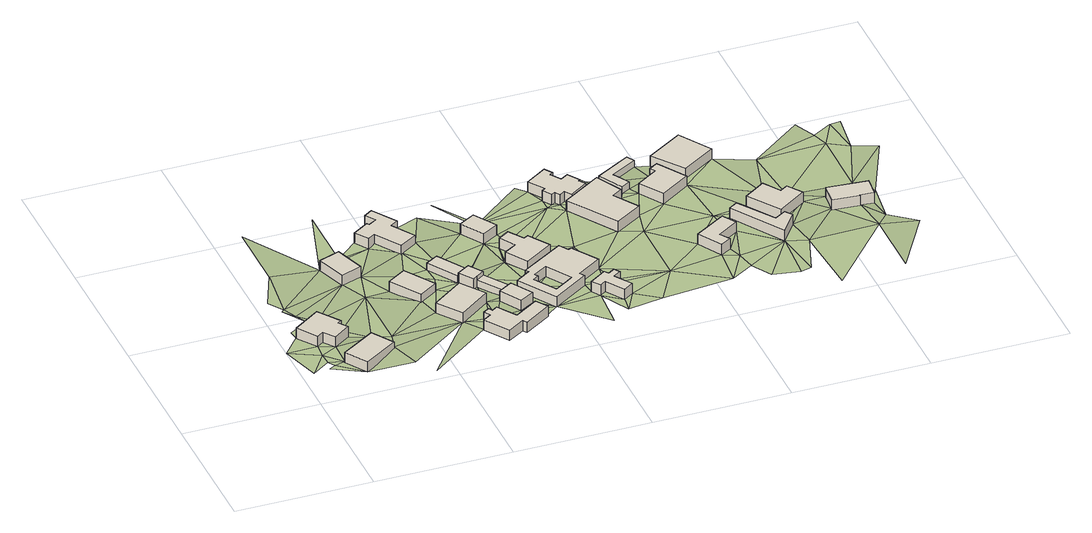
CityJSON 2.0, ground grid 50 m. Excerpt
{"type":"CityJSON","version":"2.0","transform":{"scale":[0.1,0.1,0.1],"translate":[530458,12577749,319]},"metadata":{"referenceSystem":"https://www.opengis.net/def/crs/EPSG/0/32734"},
"CityObjects":{
"building1":{"type":"Building","attributes":{"address":"4 Kunick Street Mamre 7347 Cape Town","building":"house","building:levels":"1","building_height":4.1,"plus_code":"4FRWFFMC+WVV","ground_height":181.62,"roof_height":185.72},"geometry":[{"type":"Solid","lod":"1","boundaries":[[[[0,1,2,3]],[[1,4,5,2]],[[4,6,7,5]],[[6,8,9,7]],[[8,10,11,9]],[[10,12,13,11]],[[12,14,15,13]],[[14,0,3,15]],[[3,2,5,7,9,11,13,15]],[[14,12,10,8,6,4,1,0]]]]}]},
"building2":{"type":"Building","attributes":{"address":"6 Kunick Street Mamre 7347 Cape Town","building":"house","building:levels":"1","building_height":4.1,"plus_code":"4FRWFFMC+VWM","ground_height":181.27,"roof_height":185.37},"geometry":[{"type":"Solid","lod":"1","boundaries":[[[[16,17,18,19]],[[17,20,21,18]],[[20,22,23,21]],[[22,16,19,23]],[[19,18,21,23]],[[22,20,17,16]]]]}]},
"building3":{"type":"Building","attributes":{"address":"1 Kunick Street Mamre 7347 Cape Town","building":"house","building:levels":"1","building_height":4.1,"plus_code":"4FRWFFPC+3X2","ground_height":183.03,"roof_height":187.13},"geometry":[{"type":"Solid","lod":"1","boundaries":[[[[24,25,26,27]],[[25,28,29,26]],[[28,30,31,29]],[[30,24,27,31]],[[27,26,29,31]],[[30,28,25,24]]]]}]},
"building4":{"type":"Building","attributes":{"address":"3 Kunick Street Mamre 7347 Cape Town","building":"house","building:levels":"1","building_height":4.1,"plus_code":"4FRWFFMF+X2P","ground_height":183.21,"roof_height":187.31},"geometry":[{"type":"Solid","lod":"1","boundaries":[[[[32,33,34,35]],[[33,36,37,34]],[[36,38,39,37]],[[38,32,35,39]],[[35,34,37,39]],[[38,36,33,32]]]]}]},
"building5":{"type":"Building","attributes":{"address":"5 Kunick Street Mamre 7347 Cape Town","building":"house","building:levels":"1","building_height":4.1,"plus_code":"4FRWFFMF+W3G","ground_height":184.6,"roof_height":188.7},"geometry":[{"type":"Solid","lod":"1","boundaries":[[[[40,41,42,43]],[[41,44,45,42]],[[44,46,47,45]],[[46,40,43,47]],[[43,42,45,47]],[[46,44,41,40]]]]}]},
"building6":{"type":"Building","attributes":{"address":"3 School Street Mamre 7347 Cape Town","building":"house","building:levels":"1","building_height":4.1,"plus_code":"4FRWFFPF+424","ground_height":183.03,"roof_height":187.13},"geometry":[{"type":"Solid","lod":"1","boundaries":[[[[48,49,50,51]],[[49,52,53,50]],[[52,54,55,53]],[[54,56,57,55]],[[56,58,59,57]],[[58,60,61,59]],[[60,62,63,61]],[[62,64,65,63]],[[64,66,67,65]],[[66,68,69,67]],[[68,70,71,69]],[[70,48,51,71]],[[51,50,53,55,57,59,61,63,65,67,69,71]],[[70,68,66,64,62,60,58,56,54,52,49,48]]]]}]},
"building7":{"type":"Building","attributes":{"address":"7 Kunick Street Mamre 7347 Cape Town","building":"house","building:levels":"1","building_height":4.1,"plus_code":"4FRWFFMF+V44","ground_height":184.79,"roof_height":188.89},"geometry":[{"type":"Solid","lod":"1","boundaries":[[[[72,73,74,75]],[[73,76,77,74]],[[76,78,79,77]],[[78,80,81,79]],[[80,82,83,81]],[[82,84,85,83]],[[84,86,87,85]],[[86,88,89,87]],[[88,90,91,89]],[[90,92,93,91]],[[92,94,95,93]],[[94,72,75,95]],[[75,74,77,79,81,83,85,87,89,91,93,95]],[[94,92,90,88,86,84,82,80,78,76,73,72]]]]}]},
"building8":{"type":"Building","attributes":{"address":"Mamre 7347 Cape Town","building":"cabin","building:levels":"1","building_height":2.8,"plus_code":"4FRWFFPF+235","ground_height":184.6,"roof_height":187.4},"geometry":[{"type":"Solid","lod":"1","boundaries":[[[[96,97,98,99]],[[97,100,101,98]],[[100,102,103,101]],[[102,96,99,103]],[[99,98,101,103]],[[102,100,97,96]]]]}]},
"building9":{"type":"Building","attributes":{"building":"yes","building:levels":"1","building_height":4.1,"plus_code":"4FRWFFMF+X4F","ground_height":184.6,"roof_height":188.7},"geometry":[{"type":"Solid","lod":"1","boundaries":[[[[104,105,106,107]],[[105,108,109,106]],[[108,110,111,109]],[[110,112,113,111]],[[112,104,107,113]],[[107,106,109,111,113]],[[112,110,108,105,104]]]]}]},
"building10":{"type":"Building","attributes":{"address":"Mamre 7347 Cape Town","building":"cabin","building:levels":"1","building_height":2.8,"plus_code":"4FRWFFMF+W4X","ground_height":184.6,"roof_height":187.4},"geometry":[{"type":"Solid","lod":"1","boundaries":[[[[104,112,114,115]],[[112,116,117,114]],[[116,118,119,117]],[[118,104,115,119]],[[115,114,117,119]],[[118,116,112,104]]]]}]},
"building11":{"type":"Building","attributes":{"address":"Kunick Street Mamre 7347 Cape Town","building":"yes","building:levels":"1","building_height":4.1,"plus_code":"4FRWFFMF+W52","ground_height":185.56,"roof_height":189.66},"geometry":[{"type":"Solid","lod":"1","boundaries":[[[[120,121,122,123]],[[121,124,125,122]],[[124,126,127,125]],[[126,120,123,127]],[[123,122,125,127]],[[126,124,121,120]]]]}]},
"building12":{"type":"Building","attributes":{"address":"18 Clarkeson Street Mamre 7347 Cape Town","building":"house","building:levels":"1","building_height":4.1,"plus_code":"4FRWFFPF+357","ground_height":185.23,"roof_height":189.33},"geometry":[{"type":"Solid","lod":"1","boundaries":[[[[128,129,130,131]],[[129,132,133,130]],[[132,134,135,133]],[[134,128,131,135]],[[131,130,133,135]],[[134,132,129,128]]]]}]},
"building13":{"type":"Building","attributes":{"address":"22 Clarkeson Street Mamre 7347 Cape Town","building":"house","building:levels":"1","building_height":4.1,"plus_code":"4FRWFFMF+W7J","ground_height":185.38,"roof_height":189.48},"geometry":[{"type":"Solid","lod":"1","boundaries":[[[[136,137,138,139]],[[137,140,141,138]],[[140,142,143,141]],[[142,144,145,143]],[[144,146,147,145]],[[146,148,149,147]],[[148,150,151,149]],[[150,152,153,151]],[[152,154,155,153]],[[154,136,139,155]],[[156,157,158,159]],[[157,160,161,158]],[[160,162,163,161]],[[162,164,165,163]],[[164,166,167,165]],[[166,156,159,167]],[[139,138,141,143,145,147,149,151,153,155],[159,158,161,163,165,167]],[[154,152,150,148,146,144,142,140,137,136],[166,164,162,160,157,156]]]]}]},
"building14":{"type":"Building","attributes":{"address":"20 Clarkeson Street Mamre 7347 Cape Town","building":"yes","building:levels":"1","building_height":4.1,"plus_code":"4FRWFFMF+X6V","ground_height":185.38,"roof_height":189.48},"geometry":[{"type":"Solid","lod":"1","boundaries":[[[[168,169,170,171]],[[169,172,173,170]],[[172,174,175,173]],[[174,176,177,175]],[[176,178,179,177]],[[178,180,181,179]],[[180,182,183,181]],[[182,168,171,183]],[[171,170,173,175,177,179,181,183]],[[182,180,178,176,174,172,169,168]]]]}]},
"building15":{"type":"Building","attributes":{"address":"Clarkeson Street Mamre 7347 Cape Town","building":"house","building:levels":"1","building_height":4.1,"plus_code":"4FRWFFMF+X6V","ground_height":185.38,"roof_height":189.48},"geometry":[{"type":"Solid","lod":"1","boundaries":[[[[168,169,170,171]],[[169,172,173,170]],[[172,174,175,173]],[[174,176,177,175]],[[176,178,179,177]],[[178,180,181,179]],[[180,182,183,181]],[[182,168,171,183]],[[171,170,173,175,177,179,181,183]],[[182,180,178,176,174,172,169,168]]]]}]},
"building16":{"type":"Building","attributes":{"address":"24 Clarkeson Street Mamre 7347 Cape Town","building":"house","building:levels":"1","building_height":4.1,"plus_code":"4FRWFFMF+V7Q","ground_height":185.75,"roof_height":189.85},"geometry":[{"type":"Solid","lod":"1","boundaries":[[[[184,185,186,187]],[[185,188,189,186]],[[188,190,191,189]],[[190,192,193,191]],[[192,194,195,193]],[[194,196,197,195]],[[196,198,199,197]],[[198,200,201,199]],[[200,202,203,201]],[[202,184,187,203]],[[187,186,189,191,193,195,197,199,201,203]],[[202,200,198,196,194,192,190,188,185,184]]]]}]},
"building17":{"type":"Building","attributes":{"address":"17 Clarkeson Street Mamre 7347 Cape Town","building":"house","building:levels":"1","building_height":4.1,"plus_code":"4FRWFFPF+483","ground_height":185.7,"roof_height":189.8},"geometry":[{"type":"Solid","lod":"1","boundaries":[[[[204,205,206,207]],[[205,208,209,206]],[[208,210,211,209]],[[210,212,213,211]],[[212,214,215,213]],[[214,216,217,215]],[[216,218,219,217]],[[218,220,221,219]],[[220,222,223,221]],[[222,224,225,223]],[[224,226,227,225]],[[226,228,229,227]],[[228,230,231,229]],[[230,232,233,231]],[[232,234,235,233]],[[234,204,207,235]],[[207,206,209,211,213,215,217,219,221,223,225,227,229,231,233,235]],[[234,232,230,228,226,224,222,220,218,216,214,212,210,208,205,204]]]]}]},
"building18":{"type":"Building","attributes":{"address":"19 Clarkeson Street Mamre 7347 Cape Town","building":"house","building:levels":"1","building_height":4.1,"plus_code":"4FRWFFPF+29J","ground_height":185.7,"roof_height":189.8},"geometry":[{"type":"Solid","lod":"1","boundaries":[[[[236,237,238,239]],[[237,240,241,238]],[[240,242,243,241]],[[242,244,245,243]],[[244,246,247,245]],[[246,236,239,247]],[[239,238,241,243,245,247]],[[246,244,242,240,237,236]]]]}]},
"building19":{"type":"Building","attributes":{"building":"cabin","building:levels":"1","building_height":2.8,"plus_code":"4FRWFFPF+495","ground_height":186.21,"roof_height":189.01},"geometry":[{"type":"Solid","lod":"1","boundaries":[[[[248,249,250,251]],[[249,252,253,250]],[[252,254,255,253]],[[254,256,257,255]],[[256,258,259,257]],[[258,248,251,259]],[[251,250,253,255,257,259]],[[258,256,254,252,249,248]]]]}]},
"building20":{"type":"Building","attributes":{"address":"2 Alwyn Street Mamre 7347 Cape Town","building":"house","building:levels":"1","building_height":4.1,"plus_code":"4FRWFFMF+WFM","ground_height":185.93,"roof_height":190.03},"geometry":[{"type":"Solid","lod":"1","boundaries":[[[[260,261,262,263]],[[261,264,265,262]],[[264,266,267,265]],[[266,268,269,267]],[[268,270,271,269]],[[270,260,263,271]],[[263,262,265,267,269,271]],[[270,268,266,264,261,260]]]]}]},
"building21":{"type":"Building","attributes":{"address":"1 Alwyn Street Mamre 7347 Cape Town","building":"house","building:levels":"1","building_height":4.1,"plus_code":"4FRWFFPF+3FC","ground_height":186.21,"roof_height":190.31},"geometry":[{"type":"Solid","lod":"1","boundaries":[[[[272,273,274,275]],[[273,276,277,274]],[[276,278,279,277]],[[278,280,281,279]],[[280,282,283,281]],[[282,272,275,283]],[[275,274,277,279,281,283]],[[282,280,278,276,273,272]]]]}]},
"building22":{"type":"Building","attributes":{"address":"Moravia Street Mamre 7347 Cape Town","building":"yes","building:levels":"1","building_height":4.1,"plus_code":"4FRWFFMF+WHJ","ground_height":186.28,"roof_height":190.38},"geometry":[{"type":"Solid","lod":"1","boundaries":[[[[284,285,286,287]],[[285,288,289,286]],[[288,290,291,289]],[[290,292,293,291]],[[292,294,295,293]],[[294,284,287,295]],[[287,286,289,291,293,295]],[[294,292,290,288,285,284]]]]}]},
"building23":{"type":"Building","attributes":{"address":"20 Moravia Street Mamre 7347 Cape Town","building":"house","building:levels":"1","building_height":4.1,"plus_code":"4FRWFFPF+4G2","ground_height":186.72,"roof_height":190.82},"geometry":[{"type":"Solid","lod":"1","boundaries":[[[[296,297,298,299]],[[297,300,301,298]],[[300,302,303,301]],[[302,296,299,303]],[[299,298,301,303]],[[302,300,297,296]]]]}]},
"building24":{"type":"Building","attributes":{"address":"22 Moravia Street Mamre 7347 Cape Town","building":"house","building:levels":"1","building_height":4.1,"plus_code":"4FRWFFMF+XHH","ground_height":186.28,"roof_height":190.38},"geometry":[{"type":"Solid","lod":"1","boundaries":[[[[304,305,306,307]],[[305,308,309,306]],[[308,310,311,309]],[[310,312,313,311]],[[312,314,315,313]],[[314,304,307,315]],[[307,306,309,311,313,315]],[[314,312,310,308,305,304]]]]}]},
"building25":{"type":"Building","attributes":{"address":"24 Moravia Street Mamre 7347 Cape Town","building":"house","building:levels":"1","building_height":4.1,"plus_code":"4FRWFFMF+XM5","ground_height":186.82,"roof_height":190.92},"geometry":[{"type":"Solid","lod":"1","boundaries":[[[[316,317,318,319]],[[317,320,321,318]],[[320,322,323,321]],[[322,324,325,323]],[[324,326,327,325]],[[326,316,319,327]],[[319,318,321,323,325,327]],[[326,324,322,320,317,316]]]]}]},
"terrain1":{"type":"TINRelief","geometry":[{"type":"CompositeSurface","lod":"1","boundaries":[[[328,329,330]],[[328,330,331]],[[329,4,332]],[[328,4,329]],[[331,333,334]],[[331,334,328]],[[333,335,16]],[[336,337,332]],[[328,8,4]],[[333,16,334]],[[328,334,8]],[[6,4,8]],[[338,336,332]],[[339,340,341]],[[336,340,339]],[[341,342,343]],[[338,340,336]],[[344,8,334]],[[10,8,344]],[[10,14,12]],[[345,341,340]],[[10,344,14]],[[340,338,345]],[[16,346,347]],[[28,342,341]],[[348,338,14]],[[347,349,344]],[[14,344,348]],[[350,342,28]],[[341,345,28]],[[348,345,338]],[[348,344,349]],[[351,347,346]],[[349,347,351]],[[352,348,349]],[[348,24,345]],[[25,353,28]],[[24,348,36]],[[352,349,354]],[[355,28,353]],[[349,351,354]],[[352,36,348]],[[356,357,351]],[[358,24,36]],[[24,66,25]],[[353,25,66]],[[66,64,353]],[[359,352,354]],[[358,360,24]],[[66,24,360]],[[357,361,351]],[[354,44,359]],[[361,362,351]],[[358,359,363]],[[357,364,361]],[[363,100,358]],[[360,365,66]],[[360,358,100]],[[366,351,362]],[[359,102,363]],[[367,362,368]],[[359,44,102]],[[102,100,363]],[[362,367,366]],[[360,100,97]],[[44,108,102]],[[108,44,110]],[[44,366,110]],[[126,366,367]],[[369,360,97]],[[367,370,120]],[[108,96,102]],[[110,366,112]],[[126,367,120]],[[371,369,372]],[[108,105,96]],[[366,373,112]],[[366,126,373]],[[374,120,370]],[[124,373,126]],[[369,375,372]],[[369,97,132]],[[373,124,376]],[[134,97,96]],[[121,120,374]],[[105,134,96]],[[377,378,105]],[[376,124,379]],[[124,121,380]],[[124,380,379]],[[375,369,132]],[[376,137,377]],[[374,381,382]],[[374,382,121]],[[134,132,97]],[[121,382,380]],[[380,382,379]],[[376,379,137]],[[137,378,377]],[[105,378,134]],[[383,137,379]],[[384,385,386]],[[129,375,132]],[[176,378,137]],[[174,378,176]],[[169,378,174]],[[378,169,134]],[[386,387,388]],[[386,385,389]],[[172,169,174]],[[134,169,168]],[[390,129,391]],[[389,387,386]],[[134,168,128]],[[392,198,382]],[[176,137,393]],[[391,129,128]],[[196,394,382]],[[198,196,382]],[[180,168,182]],[[395,176,393]],[[394,196,194]],[[396,394,194]],[[391,128,397]],[[200,198,202]],[[202,198,398]],[[397,128,168]],[[180,395,399]],[[397,168,180]],[[400,396,194]],[[401,402,393]],[[393,399,395]],[[184,202,398]],[[399,393,402]],[[192,190,194]],[[400,194,190]],[[402,400,399]],[[188,185,184]],[[398,403,184]],[[205,404,391]],[[391,397,210]],[[210,205,391]],[[237,180,399]],[[397,180,237]],[[405,400,190]],[[184,405,188]],[[190,188,405]],[[399,400,406]],[[403,405,184]],[[210,397,212]],[[205,210,208]],[[216,212,397]],[[399,406,237]],[[397,237,216]],[[212,216,214]],[[237,220,216]],[[405,407,400]],[[406,400,407]],[[218,216,220]],[[220,237,408]],[[409,405,403]],[[408,237,410]],[[408,411,412]],[[406,407,413]],[[411,408,410]],[[407,405,261]],[[411,414,415]],[[411,410,414]],[[410,416,414]],[[264,405,409]],[[417,413,418]],[[410,258,416]],[[405,264,261]],[[410,419,258]],[[410,418,419]],[[272,413,407]],[[248,258,419]],[[419,418,248]],[[282,418,413]],[[258,420,416]],[[248,418,282]],[[248,282,249]],[[272,282,413]],[[261,421,407]],[[264,409,422]],[[272,407,421]],[[422,409,423]],[[252,249,424]],[[249,282,424]],[[266,264,422]],[[254,252,424]],[[424,282,425]],[[421,261,426]],[[427,268,266]],[[422,427,266]],[[254,424,297]],[[422,423,285]],[[428,272,421]],[[285,423,429]],[[430,297,424]],[[426,284,421]],[[427,284,426]],[[427,422,285]],[[430,300,297]],[[285,429,431]],[[430,428,300]],[[294,421,284]],[[427,285,284]],[[428,421,312]],[[312,421,294]],[[285,431,432]],[[302,300,428]],[[432,433,285]],[[434,294,292]],[[434,312,294]],[[312,435,428]],[[285,433,288]],[[302,428,435]],[[436,434,292]],[[436,437,434]],[[288,437,436]],[[288,433,438]],[[433,439,440]],[[441,435,442]],[[443,302,435]],[[443,435,441]],[[437,288,438]],[[440,438,433]],[[441,437,444]],[[437,438,444]],[[444,445,441]],[[443,441,446]],[[438,440,447]],[[448,440,449]],[[440,450,447]],[[446,441,445]],[[451,447,326]],[[445,444,452]],[[450,326,447]],[[448,450,440]],[[453,454,443]],[[453,443,446]],[[455,326,450]],[[455,452,326]],[[455,445,452]],[[456,446,445]],[[457,445,455]],[[453,446,458]],[[456,445,457]],[[456,458,446]],[[459,458,456]]]}]}
},
"vertices":[
[162,461,9],[62,392,9],[62,392,50],[162,461,50],[112,320,9],[112,320,50],[137,337,9],[137,337,50],[167,295,9],[167,295,50],[229,338,9],[229,338,50],[206,372,9],[206,372,50],[219,380,9],[219,380,50],
[216,124,5],[341,203,5],[341,203,46],[216,124,46],[290,283,5],[290,283,46],[165,204,5],[165,204,46],
[389,640,23],[351,751,23],[351,751,64],[389,640,64],[274,724,23],[274,724,64],[312,613,23],[312,613,64],
[586,454,25],[514,565,25],[514,565,66],[586,454,66],[445,521,25],[445,521,66],[518,410,25],[518,410,66],
[602,237,39],[718,321,39],[718,321,80],[602,237,80],[654,410,39],[654,410,80],[537,325,39],[537,325,80],
[626,751,23],[572,834,23],[572,834,64],[626,751,64],[600,853,23],[600,853,64],[542,942,23],[542,942,64],[511,922,23],[511,922,64],[535,885,23],[535,885,64],[506,867,23],[506,867,64],[500,875,23],[500,875,64],[441,837,23],[441,837,64],[474,787,23],[474,787,64],[499,804,23],[499,804,64],[561,709,23],[561,709,64],
[709,80,41],[771,119,41],[771,119,82],[709,80,82],[781,104,41],[781,104,82],[882,170,41],[882,170,82],[853,214,41],[853,214,82],[765,157,41],[765,157,82],[719,227,41],[719,227,82],[699,214,41],[699,214,82],[690,228,41],[690,228,82],[667,213,41],[667,213,82],[682,190,41],[682,190,82],[651,170,41],[651,170,82],
[716,497,39],[647,605,39],[647,605,67],[716,497,67],[601,577,39],[601,577,67],[671,468,39],[671,468,67],
[754,444,39],[719,496,39],[719,496,80],[754,444,80],[673,467,39],[673,467,80],[707,413,39],[707,413,80],[722,423,39],[722,423,80],
[722,423,67],[754,444,67],[787,326,39],[787,326,67],[819,348,39],[819,348,67],
[806,224,48],[859,256,48],[859,256,89],[806,224,89],[811,335,48],[811,335,89],[758,303,48],[758,303,89],
[892,682,45],[840,766,45],[840,766,86],[892,682,86],[781,731,45],[781,731,86],[833,646,45],[833,646,86],
[1042,489,47],[883,390,47],[883,390,88],[1042,489,88],[891,378,47],[891,378,88],[836,342,47],[836,342,88],[925,204,47],[925,204,88],[1059,290,47],[1059,290,88],[1048,308,47],[1048,308,88],[1137,365,47],[1137,365,88],[1075,460,47],[1075,460,88],[1064,454,47],[1064,454,88],[956,386,47],[1015,295,47],[1015,295,88],[956,386,88],[942,248,47],[942,248,88],[891,328,47],[891,328,88],[912,342,47],[912,342,88],[905,355,47],[905,355,88],
[912,627,47],[871,601,47],[871,601,88],[912,627,88],[907,545,47],[907,545,88],[860,515,47],[860,515,88],[910,437,47],[910,437,88],[1016,504,47],[1016,504,88],[965,582,47],[965,582,88],[949,572,47],[949,572,88],
[1190,185,50],[1148,247,50],[1148,247,91],[1190,185,91],[1176,265,50],[1176,265,91],[1162,286,50],[1162,286,91],[1138,270,50],[1138,270,91],[1127,286,50],[1127,286,91],[1065,244,50],[1065,244,91],[1086,212,50],[1086,212,91],[1108,227,50],[1108,227,91],[1153,160,50],[1153,160,91],
[1157,930,50],[1079,879,50],[1079,879,91],[1157,930,91],[1118,820,50],[1118,820,91],[1105,812,50],[1105,812,91],[1127,778,50],[1127,778,91],[1140,786,50],[1140,786,91],[1153,766,50],[1153,766,91],[1173,780,50],[1173,780,91],[1189,755,50],[1189,755,91],[1258,800,50],[1258,800,91],[1242,824,50],[1242,824,91],[1247,828,50],[1247,828,91],[1218,872,50],[1218,872,91],[1190,854,50],[1190,854,91],[1165,892,50],[1165,892,91],[1177,900,50],[1177,900,91],
[1304,821,50],[1161,729,50],[1161,729,91],[1304,821,91],[1278,547,50],[1278,547,91],[1376,609,50],[1376,609,91],[1318,700,50],[1318,700,91],[1355,724,50],[1355,724,91],
[1369,749,55],[1402,768,55],[1402,768,83],[1369,749,83],[1367,827,55],[1367,827,83],[1463,883,55],[1463,883,83],[1446,911,55],[1446,911,83],[1318,837,55],[1318,837,83],
[1614,452,52],[1499,380,52],[1499,380,93],[1614,452,93],[1552,291,52],[1552,291,93],[1591,315,52],[1591,315,93],[1568,352,52],[1568,352,93],[1646,401,52],[1646,401,93],
[1477,643,55],[1587,714,55],[1587,714,96],[1477,643,96],[1519,820,55],[1519,820,96],[1487,799,55],[1487,799,96],[1499,781,55],[1499,781,96],[1420,730,55],[1420,730,96],
[1653,483,56],[1777,289,56],[1777,289,97],[1653,483,97],[1837,370,56],[1837,370,97],[1817,397,56],[1817,397,97],[1776,371,56],[1776,371,97],[1685,503,56],[1685,503,97],
[1646,948,60],[1512,863,60],[1512,863,101],[1646,948,101],[1598,751,60],[1598,751,101],[1721,830,60],[1721,830,101],
[1917,483,56],[1879,538,56],[1879,538,97],[1917,483,97],[1851,520,56],[1851,520,97],[1809,582,56],[1809,582,97],[1730,529,56],[1730,529,97],[1810,411,56],[1810,411,97],
[2144,462,61],[1995,476,61],[1995,476,102],[2144,462,102],[1987,399,61],[1987,399,102],[2085,389,61],[2085,389,102],[2085,393,61],[2085,393,102],[2136,388,61],[2136,388,102],
[107,265,9],[1,319,9],[43,174,9],[110,219,9],[62,392,10],[127,194,9],[165,204,9],[103,178,9],[129,470,10],[58,426,10],[162,461,10],[75,555,10],[107,515,10],[83,564,10],[107,765,12],[47,620,10],[290,283,26],[312,613,25],[380,100,21],[341,203,26],[357,515,25],[357,265,26],[107,1015,15],[602,237,42],[518,410,39],[357,765,23],[537,325,42],[357,1015,25],[429,25,21],[651,170,42],[514,565,39],[586,454,39],[561,709,35],[667,213,42],[690,228,42],[607,515,39],[682,190,42],[499,804,35],[718,321,42],[719,227,42],[699,214,42],[626,751,35],[765,157,48],[572,834,35],[600,853,35],[787,326,48],[853,214,48],[684,886,35],[819,348,48],[754,444,47],[856,515,47],[836,342,48],[856,265,48],[882,170,48],[925,204,48],[891,378,48],[891,328,48],[942,248,48],[912,342,48],[956,386,48],[905,355,48],[1015,295,50],[752,929,43],[856,765,45],[1076,57,49],[1042,489,50],[1059,290,50],[1016,504,50],[1048,308,50],[1106,765,50],[1146,103,49],[1106,515,50],[1137,365,50],[1064,454,50],[1075,460,50],[1275,124,49],[1044,911,52],[1356,265,51],[1278,547,53],[1356,515,53],[1258,800,55],[1537,146,52],[1304,821,55],[1247,828,55],[1242,824,55],[1376,609,53],[1278,859,55],[1264,881,55],[1314,844,55],[1318,700,55],[1355,724,55],[1356,765,55],[1374,881,55],[1606,515,56],[1606,265,52],[1622,197,52],[1487,799,60],[1499,781,60],[1614,452,56],[1646,401,56],[1587,714,60],[1667,123,50],[1519,820,60],[1765,103,52],[1805,113,52],[1856,265,56],[1810,411,60],[1809,582,60],[1817,397,60],[1917,483,60],[1987,399,66],[1874,3,52],[2106,265,61],[1879,538,60],[1851,520,60],[1856,765,65],[1995,476,66],[2106,515,66],[2106,765,70],[2085,389,66],[2238,226,67],[2106,15,57],[2146,309,61],[2085,393,66],[2144,462,66],[2087,824,70],[2045,894,78],[2163,452,66],[2179,721,70],[2264,678,77],[2158,867,70],[2199,873,70]
]}
